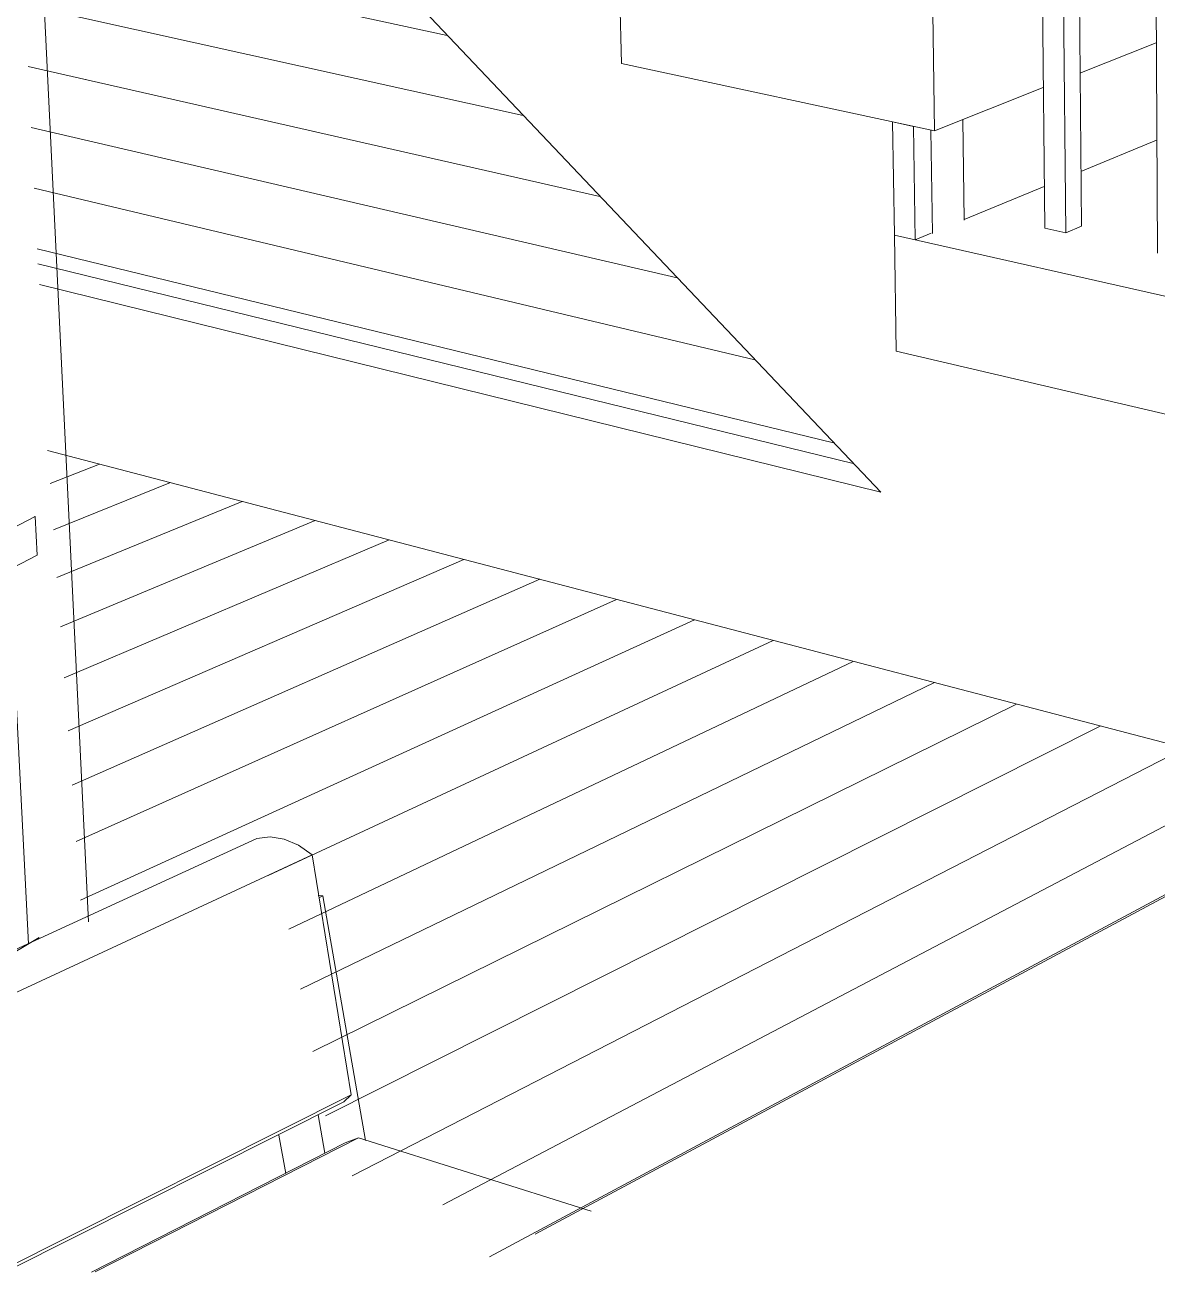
# Model space of a CAD drawing. Header units: inches. Extents: x 490.8 to 498.2, y -67.1 to -6.9.
# Drawn here: x 492.8775 to 493.0434, y -32.3856 to -32.2029 of the extents above; entities that cross this region are included whole.
import ezdxf

# ---------------------------------------------------------------- set-up
doc = ezdxf.new("R2010")
doc.units = ezdxf.units.IN
doc.header["$MEASUREMENT"] = 0
for name, color, linetype, lineweight in [('A-FLOR', 192, 'Continuous', 13), ('A-FLOR-HRAL', 11, 'Continuous', 9), ('A-FLOR-PATT', 8, 'Continuous', 13), ('A-WALL', 113, 'Continuous', 13), ('A-WALL-PATT', 111, 'Continuous', 13), ('I-FURN', 30, 'Continuous', 9), ('Q-CASE', 31, 'Continuous', 9), ('S-STRS', 31, 'Continuous', 9)]:
    doc.layers.add(name, color=color, linetype=linetype, lineweight=lineweight)

# ---------------------------------------------------------------- blocks, each defined once
blk = doc.blocks.new('FP_21-Kitchen_Entry')
at = {"layer": 'A-FLOR-PATT', "lineweight": 9}
for p, q in [((-427.83411, -32.2672), (-427.84133, -32.27007)), ((-427.82371, -32.26992), (-427.84083, -32.27685)), ((-427.81317, -32.27268), (-427.84032, -32.28384)), ((-427.80249, -32.27548), (-427.83979, -32.29107)), ((-427.79167, -32.27831), (-427.83925, -32.29854)), ((-427.78071, -32.28118), (-427.83868, -32.30627)), ((-427.7696, -32.28409), (-427.8381, -32.31426)), ((-427.75835, -32.28704), (-427.83749, -32.32253)), ((-427.74694, -32.29002), (-427.83687, -32.3311)), ((-427.73538, -32.29305), (-427.8094, -32.3275)), ((-427.72365, -32.29612), (-427.80636, -32.33535)), ((-427.71177, -32.29923), (-427.80463, -32.34415)), ((-427.69972, -32.30239), (-427.80283, -32.35326)), ((-427.6875, -32.30559), (-427.80096, -32.36271)), ((-427.67511, -32.30883), (-427.79706, -32.37151)), ((-427.66255, -32.31212), (-427.78377, -32.37575)), ((-427.64981, -32.31546), (-427.77026, -32.38006))]:
    blk.add_line(p, q, dxfattribs=at)
blk = doc.blocks.new('FP_24-Kitchen_Entry')
at = {"layer": 'A-WALL-PATT', "lineweight": 9}
for p, q in [((-427.8454, -32.19095), (-427.78316, -32.2044)), ((-427.84496, -32.19998), (-427.77202, -32.21615)), ((-427.84452, -32.20896), (-427.76079, -32.22799)), ((-427.84408, -32.21791), (-427.74947, -32.23992)), ((-427.84365, -32.22681), (-427.73806, -32.25196)), ((-427.84321, -32.23567), (-427.72656, -32.26409))]:
    blk.add_line(p, q, dxfattribs=at)

msp = doc.modelspace()

# ---------------------------------------------------------------- linework, layer by layer
at = {"layer": 'A-FLOR'}
msp.add_line((493.07725, -32.31664), (492.88084, -32.26522), dxfattribs=at)
at = {"layer": 'A-FLOR-HRAL'}
for p, q in [((493.02694, -32.23265), (493.02493, -32.03359)), ((493.02818, -32.03673), (493.03001, -32.23333)), ((493.0323, -32.23236), (493.03062, -32.03904)), ((493.04346, -32.23631), (493.04238, -32.0504)), ((493.02694, -32.23265), (493.03001, -32.23333)), ((493.03001, -32.23333), (493.0323, -32.23236))]:
    msp.add_line(p, q, dxfattribs=at)
at = {"layer": 'A-WALL'}
for p, q in [((492.91827, -32.1821), (493.0029, -32.27135)), ((493.01493, -32.21673), (493.01512, -32.2315)), ((493.01046, -32.23343), (493.01024, -32.21829)), ((492.87942, -32.23788), (492.99886, -32.26714)), ((493.0029, -32.27135), (492.87965, -32.24092))]:
    msp.add_line(p, q, dxfattribs=at)
at = {"layer": 'I-FURN'}
for p, q in [((492.87548, -32.09927), (492.88684, -32.3343)), ((492.84964, -32.29003), (492.87902, -32.2749)), ((492.87902, -32.2749), (492.87892, -32.27489)), ((492.87902, -32.2749), (492.8793, -32.28055)), ((492.8793, -32.28055), (492.84807, -32.29685)), ((492.87803, -32.33752), (492.87525, -32.28264)), ((492.91148, -32.32206), (492.81493, -32.36642)), ((492.91961, -32.32444), (492.8233, -32.36926)), ((492.91961, -32.32444), (492.9253, -32.35964)), ((492.92116, -32.33046), (492.92049, -32.3304)), ((492.92057, -32.33074), (492.92116, -32.33046)), ((492.92743, -32.36633), (492.92116, -32.33046)), ((492.87125, -32.34147), (492.87961, -32.33658)), ((492.87416, -32.38533), (492.9253, -32.35964)), ((492.9253, -32.35964), (492.92423, -32.36066)), ((492.92423, -32.36066), (492.87506, -32.38538)), ((492.92046, -32.36256), (492.92145, -32.36818)), ((492.91472, -32.36551), (492.91573, -32.37117)), ((492.92443, -32.36667), (492.88726, -32.38559)), ((492.88779, -32.38554), (492.92637, -32.3659)), ((492.92443, -32.36667), (492.92637, -32.3659)), ((492.92637, -32.3659), (492.96046, -32.37666))]:
    msp.add_line(p, q, dxfattribs=at)
msp.add_polyline3d([(492.91148, -32.32206, 0), (492.91343, -32.32183, 0), (492.91549, -32.32216, 0), (492.91759, -32.32304, 0), (492.91961, -32.32444, 0)], dxfattribs=at)
at = {"layer": 'Q-CASE'}
msp.add_line((493.21728, -32.23772), (492.94556, -32.38338), dxfattribs=at)
at = {"layer": 'S-STRS'}
for p, q in [((492.96446, -32.19161), (492.9649, -32.20853)), ((493.01076, -32.2184), (493.01051, -32.20106)), ((493.04323, -32.20549), (493.03208, -32.20992)), ((493.01076, -32.2184), (492.9649, -32.20853)), ((493.02671, -32.21206), (493.01076, -32.2184)), ((493.00769, -32.21774), (493.00464, -32.21708)), ((493.00464, -32.21708), (493.0049, -32.23369)), ((493.00794, -32.23437), (493.00769, -32.21774)), ((493.03219, -32.22435), (493.0433, -32.21975)), ((493.01512, -32.2314), (493.02684, -32.22656)), ((493.0049, -32.23369), (493.05276, -32.24445)), ((493.0049, -32.23369), (493.00517, -32.25067)), ((493.0049, -32.23369), (493.00794, -32.23437)), ((493.00794, -32.23437), (493.01029, -32.2334)), ((493.05282, -32.26184), (493.00517, -32.25067))]:
    msp.add_line(p, q, dxfattribs=at)

# ---------------------------------------------------------------- block references
at = {"layer": 'A-FLOR', "lineweight": 9}
msp.add_blockref('FP_21-Kitchen_Entry', (920.72253, 0), dxfattribs=at)
at = {"layer": 'A-WALL', "lineweight": 9}
msp.add_blockref('FP_24-Kitchen_Entry', (920.72253, 0), dxfattribs=at)

doc.saveas('drawing.dxf')
